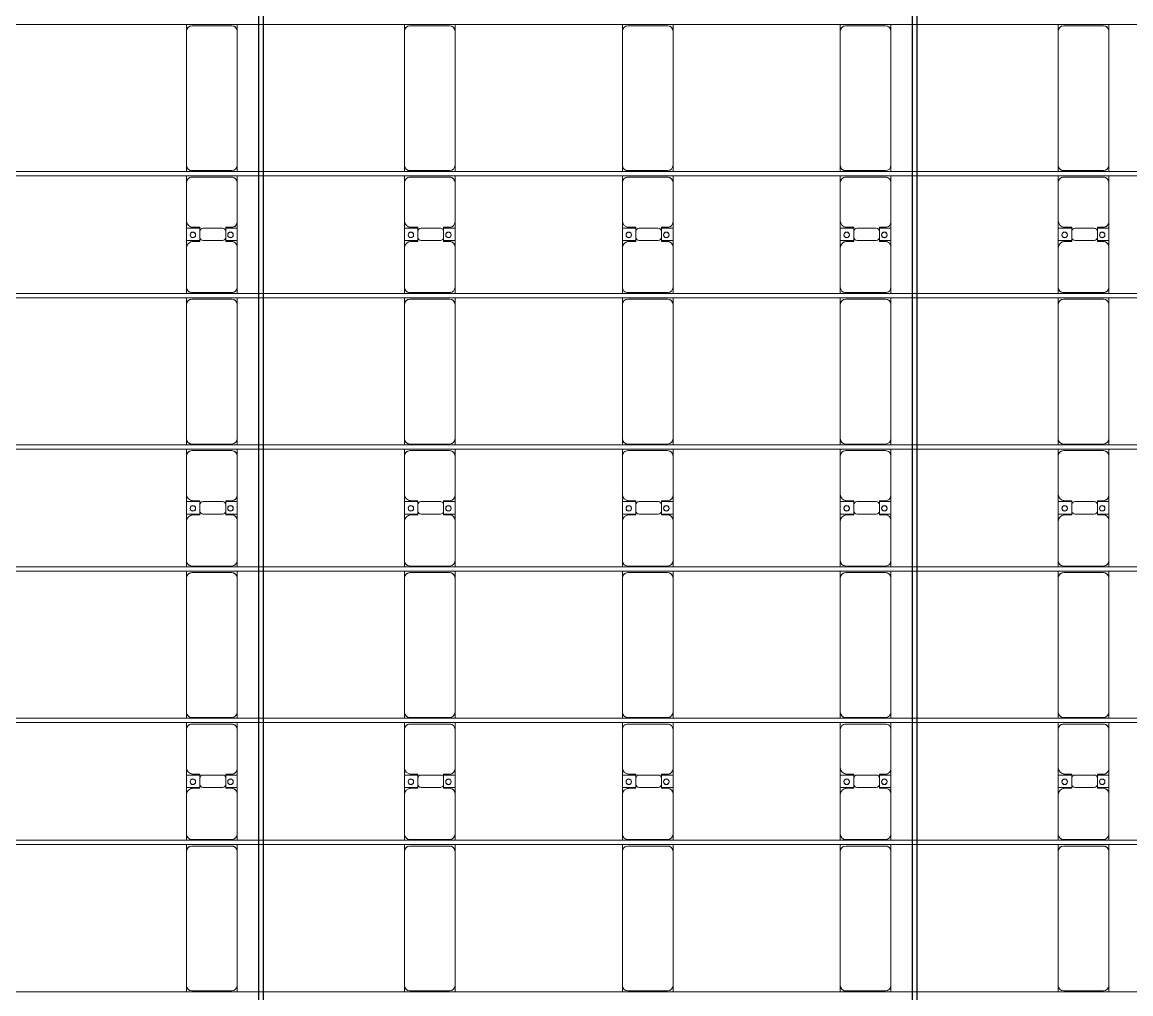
# Model space of a CAD drawing. Header units: millimetres. Extents: x -147246 to 112336, y -213734 to -86506.
# Drawn here: x -23856 to -13682, y -164865 to -155945 of the extents above; entities that cross this region are included whole.
import ezdxf

# ---------------------------------------------------------------- set-up
doc = ezdxf.new("R2010")
doc.units = ezdxf.units.MM
doc.layers.add('A-GENM', color=13, linetype='Continuous', lineweight=9)
doc.layers.add('S-BEAM', color=12, linetype='Continuous', lineweight=9)

# ---------------------------------------------------------------- blocks, each defined once
blk = doc.blocks.new('Dầm C52 - Dầm C52-18785-BỐ TRÍ KHUNG KẾT CẤU BÈ PIN 05')
at = {"layer": 'S-BEAM', "color": 1}
blk.add_line((-74474, 20), (74474, 20), dxfattribs=at)
blk = doc.blocks.new('Dầm C52 - Dầm C52-18786-BỐ TRÍ KHUNG KẾT CẤU BÈ PIN 05')
at = {"layer": 'S-BEAM', "color": 1}
for p, q in [((-74474, 20), (74474, 20)), ((74474, -20), (-74474, -20))]:
    blk.add_line(p, q, dxfattribs=at)
blk = doc.blocks.new('Dầm C52 - Dầm C52-18787-BỐ TRÍ KHUNG KẾT CẤU BÈ PIN 05')
at = {"layer": 'S-BEAM', "color": 1}
for p, q in [((-74474, 20), (74474, 20)), ((74474, -20), (-74474, -20))]:
    blk.add_line(p, q, dxfattribs=at)
blk = doc.blocks.new('Dầm C52 - Dầm C52-18788-BỐ TRÍ KHUNG KẾT CẤU BÈ PIN 05')
at = {"layer": 'S-BEAM', "color": 1}
for p, q in [((-74474, 20), (74474, 20)), ((74474, -20), (-74474, -20))]:
    blk.add_line(p, q, dxfattribs=at)
blk = doc.blocks.new('Dầm C52 - Dầm C52-18789-BỐ TRÍ KHUNG KẾT CẤU BÈ PIN 05')
at = {"layer": 'S-BEAM', "color": 1}
blk.add_line((74474, -20), (-74474, -20), dxfattribs=at)
blk = doc.blocks.new('Dai phao do pin - DẢI PHAO ĐỠ PIN-V38-BỐ TRÍ KHUNG KẾT CẤU BÈ PIN 05')
at = {"layer": 'A-GENM', "color": 7}
for p, q in [((36973, 242), (37030, 242)), ((38260, 242), (37030, 242)), ((38260, 242), (38323, 242)), ((38363, 242), (38420, 242)), ((38780, 242), (38420, 242)), ((38780, 242), (38962, 242)), ((38848, 242), (39030, 242)), ((38848, 118), (38848, 242)), ((38962, 242), (38962, 118)), ((39380, 242), (39030, 242)), ((39380, 242), (39443, 242)), ((39483, 242), (39540, 242)), ((40770, 242), (39540, 242)), ((40770, 242), (40833, 242)), ((40873, 242), (40930, 242)), ((41290, 242), (40930, 242)), ((41290, 242), (41472, 242)), ((41358, 242), (41540, 242)), ((41358, 118), (41358, 242)), ((41472, 242), (41472, 118)), ((41890, 242), (41540, 242)), ((41890, 242), (41953, 242)), ((41993, 242), (42050, 242)), ((43280, 242), (42050, 242)), ((43280, 242), (43343, 242)), ((43383, 242), (43440, 242)), ((43800, 242), (43440, 242)), ((43800, 242), (43982, 242)), ((43868, 242), (44050, 242)), ((43868, 118), (43868, 242)), ((43982, 242), (43982, 118)), ((44400, 242), (44050, 242)), ((44400, 242), (44463, 242)), ((44503, 242), (44560, 242)), ((45790, 242), (44560, 242)), ((45790, 242), (45853, 242)), ((36980, 192), (36980, -173)), ((38310, -173), (38310, 192)), ((38370, 192), (38370, -173)), ((38840, 118), (38840, 182)), ((38932, 118), (38840, 118)), ((38970, 118), (38878, 118)), ((38970, 182), (38970, 118)), ((39430, -173), (39430, 192)), ((39490, 192), (39490, -173)), ((40820, -173), (40820, 192)), ((40880, 192), (40880, -173)), ((41350, 118), (41350, 182)), ((41442, 118), (41350, 118)), ((41480, 118), (41388, 118)), ((41480, 182), (41480, 118)), ((41940, -173), (41940, 192)), ((42000, 192), (42000, -173)), ((43330, -173), (43330, 192)), ((43390, 192), (43390, -173)), ((43860, 118), (43860, 182)), ((43952, 118), (43860, 118)), ((43990, 118), (43898, 118)), ((43990, 182), (43990, 118)), ((44450, -173), (44450, 192)), ((44510, 192), (44510, -173)), ((45840, -173), (45840, 192)), ((38848, 88), (38848, -88)), ((38962, -88), (38962, 88)), ((41358, 88), (41358, -88)), ((41472, -88), (41472, 88)), ((43868, 88), (43868, -88)), ((43982, -88), (43982, 88)), ((38840, -173), (38840, -118)), ((38840, -118), (38932, -118)), ((38848, -223), (38848, -118)), ((38878, -118), (38970, -118)), ((38962, -118), (38962, -223)), ((38970, -118), (38970, -173)), ((41350, -173), (41350, -118)), ((41350, -118), (41442, -118)), ((41358, -223), (41358, -118)), ((41388, -118), (41480, -118)), ((41472, -118), (41472, -223)), ((41480, -118), (41480, -173)), ((43860, -173), (43860, -118)), ((43860, -118), (43952, -118)), ((43868, -223), (43868, -118)), ((43898, -118), (43990, -118)), ((43982, -118), (43982, -223)), ((43990, -118), (43990, -173)), ((37030, -223), (36973, -223)), ((37030, -223), (38260, -223)), ((38323, -223), (38260, -223)), ((38420, -223), (38363, -223)), ((38420, -223), (38790, -223)), ((38962, -223), (38791, -223)), ((39020, -223), (38848, -223)), ((39020, -223), (39380, -223)), ((39443, -223), (39380, -223)), ((39540, -223), (39483, -223)), ((39540, -223), (40770, -223)), ((40833, -223), (40770, -223)), ((40930, -223), (40873, -223)), ((40930, -223), (41300, -223)), ((41472, -223), (41300, -223)), ((41530, -223), (41358, -223)), ((41530, -223), (41890, -223)), ((41953, -223), (41890, -223)), ((42050, -223), (41993, -223)), ((42050, -223), (43280, -223)), ((43343, -223), (43280, -223)), ((43440, -223), (43383, -223)), ((43440, -223), (43810, -223)), ((43982, -223), (43810, -223)), ((44040, -223), (43868, -223)), ((44040, -223), (44400, -223)), ((44463, -223), (44400, -223)), ((44560, -223), (44503, -223)), ((44560, -223), (45790, -223)), ((45853, -223), (45790, -223))]:
    blk.add_line(p, q, dxfattribs=at)
for centre, radius, start, end in [((37030, 192), 50, 90, 180), ((37030, 192), 50, 105, 180), ((38260, 192), 50, 360, 90), ((38260, 192), 50, 15, 90), ((38420, 192), 50, 90, 180), ((38420, 192), 50, 135, 180), ((38780, 182), 60, 360, 90), ((38780, 182), 60, 360, 30), ((38899, 183), 25, 0, 180), ((38901, 183), 25, 360, 180), ((39030, 182), 60, 90, 180), ((39030, 182), 60, 150, 180), ((39380, 192), 50, 0, 90), ((39380, 192), 50, 0, 45), ((39540, 192), 50, 90, 180), ((39540, 192), 50, 105, 180), ((40770, 192), 50, 0, 90), ((40770, 192), 50, 15, 90), ((40930, 192), 50, 90, 180), ((40930, 192), 50, 135, 180), ((41290, 182), 60, 360, 90), ((41290, 182), 60, 360, 30), ((41409, 183), 25, 0, 180), ((41411, 183), 25, 0, 180), ((41540, 182), 60, 90, 180), ((41540, 182), 60, 150, 180), ((41890, 192), 50, 360, 90), ((41890, 192), 50, 360, 45), ((42050, 192), 50, 90, 180), ((42050, 192), 50, 105, 180), ((43280, 192), 50, 360, 90), ((43280, 192), 50, 15, 90), ((43440, 192), 50, 90, 180), ((43440, 192), 50, 135, 180), ((43800, 182), 60, 360, 90), ((43800, 182), 60, 360, 30), ((43919, 183), 25, 0, 180), ((43921, 183), 25, 360, 180), ((44050, 182), 60, 90, 180), ((44050, 182), 60, 150, 180), ((44400, 192), 50, 0, 90), ((44400, 192), 50, 0, 45), ((44560, 192), 50, 90, 180), ((44560, 192), 50, 105, 180), ((45790, 192), 50, 0, 90), ((45790, 192), 50, 15, 90), ((38878, 88), 30, 90, 180), ((38899, 183), 25, 180, 360), ((38901, 183), 25, 180, 360), ((38932, 88), 30, 0, 90), ((41388, 88), 30, 90, 180), ((41409, 183), 25, 180, 0), ((41411, 183), 25, 180, 0), ((41442, 88), 30, 0, 90), ((43898, 88), 30, 90, 180), ((43919, 183), 25, 180, 0), ((43921, 183), 25, 180, 360), ((43952, 88), 30, 0, 90), ((38878, -88), 30, 180, 270), ((38932, -88), 30, 270, 0), ((41388, -88), 30, 180, 270), ((41442, -88), 30, 270, 0), ((43898, -88), 30, 180, 270), ((43952, -88), 30, 270, 0), ((37030, -173), 50, 180, 270), ((37030, -173), 50, 180, 270), ((38260, -173), 50, 270, 360), ((38260, -173), 50, 285, 360), ((38420, -173), 50, 180, 270), ((38420, -173), 50, 180, 225), ((38790, -173), 50, 270, 0), ((38790, -173), 50, 315, 0), ((38899, -162), 25, 360, 180), ((38899, -162), 25, 180, 360), ((38901, -162), 25, 0, 180), ((38901, -162), 25, 180, 360), ((39020, -173), 50, 180, 270), ((39020, -173), 50, 180, 225), ((39380, -173), 50, 270, 0), ((39380, -173), 50, 315, 0), ((39540, -173), 50, 180, 270), ((39540, -173), 50, 180, 270), ((40770, -173), 50, 270, 360), ((40770, -173), 50, 285, 0), ((40930, -173), 50, 180, 270), ((40930, -173), 50, 180, 225), ((41300, -173), 50, 270, 360), ((41300, -173), 50, 315, 0), ((41409, -162), 25, 360, 180), ((41409, -162), 25, 180, 360), ((41411, -162), 25, 0, 180), ((41411, -162), 25, 180, 0), ((41530, -173), 50, 180, 270), ((41530, -173), 50, 180, 225), ((41890, -173), 50, 270, 0), ((41890, -173), 50, 315, 0), ((42050, -173), 50, 180, 270), ((42050, -173), 50, 180, 270), ((43280, -173), 50, 270, 360), ((43280, -173), 50, 285, 360), ((43440, -173), 50, 180, 270), ((43440, -173), 50, 180, 225), ((43810, -173), 50, 270, 360), ((43810, -173), 50, 315, 360), ((43919, -162), 25, 0, 180), ((43919, -162), 25, 180, 360), ((43921, -162), 25, 360, 180), ((43921, -162), 25, 180, 0), ((44040, -173), 50, 180, 270), ((44040, -173), 50, 180, 225), ((44400, -173), 50, 270, 360), ((44400, -173), 50, 315, 360), ((44560, -173), 50, 180, 270), ((44560, -173), 50, 180, 270), ((45790, -173), 50, 270, 0), ((45790, -173), 50, 285, 0)]:
    blk.add_arc(centre, radius, start, end, dxfattribs=at)
blk = doc.blocks.new('Dai phao do pin - DẢI PHAO ĐỠ PIN-V39-BỐ TRÍ KHUNG KẾT CẤU BÈ PIN 05')
at = {"layer": 'A-GENM', "color": 7}
for p, q in [((36973, 242), (37030, 242)), ((38260, 242), (37030, 242)), ((38260, 242), (38323, 242)), ((38363, 242), (38420, 242)), ((38780, 242), (38420, 242)), ((38780, 242), (38962, 242)), ((38848, 242), (39030, 242)), ((38848, 118), (38848, 242)), ((38962, 242), (38962, 118)), ((39380, 242), (39030, 242)), ((39380, 242), (39443, 242)), ((39483, 242), (39540, 242)), ((40770, 242), (39540, 242)), ((40770, 242), (40833, 242)), ((40873, 242), (40930, 242)), ((41290, 242), (40930, 242)), ((41290, 242), (41472, 242)), ((41358, 242), (41540, 242)), ((41358, 118), (41358, 242)), ((41472, 242), (41472, 118)), ((41890, 242), (41540, 242)), ((41890, 242), (41953, 242)), ((41993, 242), (42050, 242)), ((43280, 242), (42050, 242)), ((43280, 242), (43343, 242)), ((43383, 242), (43440, 242)), ((43800, 242), (43440, 242)), ((43800, 242), (43982, 242)), ((43868, 242), (44050, 242)), ((43868, 118), (43868, 242)), ((43982, 242), (43982, 118)), ((44400, 242), (44050, 242)), ((44400, 242), (44463, 242)), ((44503, 242), (44560, 242)), ((45790, 242), (44560, 242)), ((45790, 242), (45853, 242)), ((36980, 192), (36980, -173)), ((38310, -173), (38310, 192)), ((38370, 192), (38370, -173)), ((38840, 118), (38840, 182)), ((38932, 118), (38840, 118)), ((38970, 118), (38878, 118)), ((38970, 182), (38970, 118)), ((39430, -173), (39430, 192)), ((39490, 192), (39490, -173)), ((40820, -173), (40820, 192)), ((40880, 192), (40880, -173)), ((41350, 118), (41350, 182)), ((41442, 118), (41350, 118)), ((41480, 118), (41388, 118)), ((41480, 182), (41480, 118)), ((41940, -173), (41940, 192)), ((42000, 192), (42000, -173)), ((43330, -173), (43330, 192)), ((43390, 192), (43390, -173)), ((43860, 118), (43860, 182)), ((43952, 118), (43860, 118)), ((43990, 118), (43898, 118)), ((43990, 182), (43990, 118)), ((44450, -173), (44450, 192)), ((44510, 192), (44510, -173)), ((45840, -173), (45840, 192)), ((38848, 88), (38848, -88)), ((38962, -88), (38962, 88)), ((41358, 88), (41358, -88)), ((41472, -88), (41472, 88)), ((43868, 88), (43868, -88)), ((43982, -88), (43982, 88)), ((38840, -173), (38840, -118)), ((38840, -118), (38932, -118)), ((38848, -223), (38848, -118)), ((38878, -118), (38970, -118)), ((38962, -118), (38962, -223)), ((38970, -118), (38970, -173)), ((41350, -173), (41350, -118)), ((41350, -118), (41442, -118)), ((41358, -223), (41358, -118)), ((41388, -118), (41480, -118)), ((41472, -118), (41472, -223)), ((41480, -118), (41480, -173)), ((43860, -173), (43860, -118)), ((43860, -118), (43952, -118)), ((43868, -223), (43868, -118)), ((43898, -118), (43990, -118)), ((43982, -118), (43982, -223)), ((43990, -118), (43990, -173)), ((37030, -223), (36973, -223)), ((37030, -223), (38260, -223)), ((38323, -223), (38260, -223)), ((38420, -223), (38363, -223)), ((38420, -223), (38790, -223)), ((38962, -223), (38791, -223)), ((39020, -223), (38848, -223)), ((39020, -223), (39380, -223)), ((39443, -223), (39380, -223)), ((39540, -223), (39483, -223)), ((39540, -223), (40770, -223)), ((40833, -223), (40770, -223)), ((40930, -223), (40873, -223)), ((40930, -223), (41300, -223)), ((41472, -223), (41300, -223)), ((41530, -223), (41358, -223)), ((41530, -223), (41890, -223)), ((41953, -223), (41890, -223)), ((42050, -223), (41993, -223)), ((42050, -223), (43280, -223)), ((43343, -223), (43280, -223)), ((43440, -223), (43383, -223)), ((43440, -223), (43810, -223)), ((43982, -223), (43810, -223)), ((44040, -223), (43868, -223)), ((44040, -223), (44400, -223)), ((44463, -223), (44400, -223)), ((44560, -223), (44503, -223)), ((44560, -223), (45790, -223)), ((45853, -223), (45790, -223))]:
    blk.add_line(p, q, dxfattribs=at)
for centre, radius, start, end in [((37030, 192), 50, 90, 180), ((37030, 192), 50, 105, 180), ((38260, 192), 50, 360, 90), ((38260, 192), 50, 15, 90), ((38420, 192), 50, 90, 180), ((38420, 192), 50, 135, 180), ((38780, 182), 60, 360, 90), ((38780, 182), 60, 360, 30), ((38899, 183), 25, 0, 180), ((38901, 183), 25, 360, 180), ((39030, 182), 60, 90, 180), ((39030, 182), 60, 150, 180), ((39380, 192), 50, 0, 90), ((39380, 192), 50, 0, 45), ((39540, 192), 50, 90, 180), ((39540, 192), 50, 105, 180), ((40770, 192), 50, 0, 90), ((40770, 192), 50, 15, 90), ((40930, 192), 50, 90, 180), ((40930, 192), 50, 135, 180), ((41290, 182), 60, 360, 90), ((41290, 182), 60, 360, 30), ((41409, 183), 25, 0, 180), ((41411, 183), 25, 0, 180), ((41540, 182), 60, 90, 180), ((41540, 182), 60, 150, 180), ((41890, 192), 50, 360, 90), ((41890, 192), 50, 360, 45), ((42050, 192), 50, 90, 180), ((42050, 192), 50, 105, 180), ((43280, 192), 50, 360, 90), ((43280, 192), 50, 15, 90), ((43440, 192), 50, 90, 180), ((43440, 192), 50, 135, 180), ((43800, 182), 60, 360, 90), ((43800, 182), 60, 360, 30), ((43919, 183), 25, 0, 180), ((43921, 183), 25, 360, 180), ((44050, 182), 60, 90, 180), ((44050, 182), 60, 150, 180), ((44400, 192), 50, 0, 90), ((44400, 192), 50, 0, 45), ((44560, 192), 50, 90, 180), ((44560, 192), 50, 105, 180), ((45790, 192), 50, 0, 90), ((45790, 192), 50, 15, 90), ((38878, 88), 30, 90, 180), ((38899, 183), 25, 180, 360), ((38901, 183), 25, 180, 360), ((38932, 88), 30, 0, 90), ((41388, 88), 30, 90, 180), ((41409, 183), 25, 180, 0), ((41411, 183), 25, 180, 0), ((41442, 88), 30, 0, 90), ((43898, 88), 30, 90, 180), ((43919, 183), 25, 180, 0), ((43921, 183), 25, 180, 360), ((43952, 88), 30, 0, 90), ((38878, -88), 30, 180, 270), ((38932, -88), 30, 270, 0), ((41388, -88), 30, 180, 270), ((41442, -88), 30, 270, 0), ((43898, -88), 30, 180, 270), ((43952, -88), 30, 270, 0), ((37030, -173), 50, 180, 270), ((37030, -173), 50, 180, 270), ((38260, -173), 50, 270, 360), ((38260, -173), 50, 285, 360), ((38420, -173), 50, 180, 270), ((38420, -173), 50, 180, 225), ((38790, -173), 50, 270, 0), ((38790, -173), 50, 315, 0), ((38899, -162), 25, 360, 180), ((38899, -162), 25, 180, 360), ((38901, -162), 25, 0, 180), ((38901, -162), 25, 180, 360), ((39020, -173), 50, 180, 270), ((39020, -173), 50, 180, 225), ((39380, -173), 50, 270, 0), ((39380, -173), 50, 315, 0), ((39540, -173), 50, 180, 270), ((39540, -173), 50, 180, 270), ((40770, -173), 50, 270, 360), ((40770, -173), 50, 285, 0), ((40930, -173), 50, 180, 270), ((40930, -173), 50, 180, 225), ((41300, -173), 50, 270, 360), ((41300, -173), 50, 315, 0), ((41409, -162), 25, 360, 180), ((41409, -162), 25, 180, 360), ((41411, -162), 25, 0, 180), ((41411, -162), 25, 180, 0), ((41530, -173), 50, 180, 270), ((41530, -173), 50, 180, 225), ((41890, -173), 50, 270, 0), ((41890, -173), 50, 315, 0), ((42050, -173), 50, 180, 270), ((42050, -173), 50, 180, 270), ((43280, -173), 50, 270, 360), ((43280, -173), 50, 285, 360), ((43440, -173), 50, 180, 270), ((43440, -173), 50, 180, 225), ((43810, -173), 50, 270, 360), ((43810, -173), 50, 315, 360), ((43919, -162), 25, 0, 180), ((43919, -162), 25, 180, 360), ((43921, -162), 25, 360, 180), ((43921, -162), 25, 180, 0), ((44040, -173), 50, 180, 270), ((44040, -173), 50, 180, 225), ((44400, -173), 50, 270, 360), ((44400, -173), 50, 315, 360), ((44560, -173), 50, 180, 270), ((44560, -173), 50, 180, 270), ((45790, -173), 50, 270, 0), ((45790, -173), 50, 285, 0)]:
    blk.add_arc(centre, radius, start, end, dxfattribs=at)
blk = doc.blocks.new('Dai phao do pin - DẢI PHAO ĐỠ PIN-V40-BỐ TRÍ KHUNG KẾT CẤU BÈ PIN 05')
at = {"layer": 'A-GENM', "color": 7}
for p, q in [((36973, 242), (37030, 242)), ((38260, 242), (37030, 242)), ((38260, 242), (38323, 242)), ((38363, 242), (38420, 242)), ((38780, 242), (38420, 242)), ((38780, 242), (38962, 242)), ((38848, 242), (39030, 242)), ((38848, 123), (38848, 242)), ((38962, 242), (38962, 123)), ((39380, 242), (39030, 242)), ((39380, 242), (39443, 242)), ((39483, 242), (39540, 242)), ((40770, 242), (39540, 242)), ((40770, 242), (40833, 242)), ((40873, 242), (40930, 242)), ((41290, 242), (40930, 242)), ((41290, 242), (41472, 242)), ((41358, 242), (41540, 242)), ((41358, 123), (41358, 242)), ((41472, 242), (41472, 123)), ((41890, 242), (41540, 242)), ((41890, 242), (41953, 242)), ((41993, 242), (42050, 242)), ((43280, 242), (42050, 242)), ((43280, 242), (43343, 242)), ((43383, 242), (43440, 242)), ((43800, 242), (43440, 242)), ((43800, 242), (43982, 242)), ((43868, 242), (44050, 242)), ((43868, 123), (43868, 242)), ((43982, 242), (43982, 123)), ((44400, 242), (44050, 242)), ((44400, 242), (44463, 242)), ((44503, 242), (44560, 242)), ((45790, 242), (44560, 242)), ((45790, 242), (45853, 242)), ((36980, 192), (36980, -173)), ((38310, -173), (38310, 192)), ((38370, 192), (38370, -173)), ((38840, 118), (38840, 182)), ((38932, 118), (38840, 118)), ((38970, 118), (38878, 118)), ((38970, 182), (38970, 118)), ((39430, -173), (39430, 192)), ((39490, 192), (39490, -173)), ((40820, -173), (40820, 192)), ((40880, 192), (40880, -173)), ((41350, 118), (41350, 182)), ((41442, 118), (41350, 118)), ((41480, 118), (41388, 118)), ((41480, 182), (41480, 118)), ((41940, -173), (41940, 192)), ((42000, 192), (42000, -173)), ((43330, -173), (43330, 192)), ((43390, 192), (43390, -173)), ((43860, 118), (43860, 182)), ((43952, 118), (43860, 118)), ((43990, 118), (43898, 118)), ((43990, 182), (43990, 118)), ((44450, -173), (44450, 192)), ((44510, 192), (44510, -173)), ((45840, -173), (45840, 192)), ((38848, 88), (38848, -88)), ((38962, -88), (38962, 88)), ((41358, 88), (41358, -88)), ((41472, -88), (41472, 88)), ((43868, 88), (43868, -88)), ((43982, -88), (43982, 88)), ((38840, -173), (38840, -118)), ((38840, -118), (38932, -118)), ((38848, -223), (38848, -118)), ((38878, -118), (38970, -118)), ((38962, -118), (38962, -223)), ((38970, -118), (38970, -173)), ((41350, -173), (41350, -118)), ((41350, -118), (41442, -118)), ((41358, -223), (41358, -118)), ((41388, -118), (41480, -118)), ((41472, -118), (41472, -223)), ((41480, -118), (41480, -173)), ((43860, -173), (43860, -118)), ((43860, -118), (43952, -118)), ((43868, -223), (43868, -118)), ((43898, -118), (43990, -118)), ((43982, -118), (43982, -223)), ((43990, -118), (43990, -173)), ((37030, -223), (36973, -223)), ((37030, -223), (38260, -223)), ((38323, -223), (38260, -223)), ((38420, -223), (38363, -223)), ((38420, -223), (38790, -223)), ((38962, -223), (38791, -223)), ((39020, -223), (38848, -223)), ((39020, -223), (39380, -223)), ((39443, -223), (39380, -223)), ((39540, -223), (39483, -223)), ((39540, -223), (40770, -223)), ((40833, -223), (40770, -223)), ((40930, -223), (40873, -223)), ((40930, -223), (41300, -223)), ((41472, -223), (41300, -223)), ((41530, -223), (41358, -223)), ((41530, -223), (41890, -223)), ((41953, -223), (41890, -223)), ((42050, -223), (41993, -223)), ((42050, -223), (43280, -223)), ((43343, -223), (43280, -223)), ((43440, -223), (43383, -223)), ((43440, -223), (43810, -223)), ((43982, -223), (43810, -223)), ((44040, -223), (43868, -223)), ((44040, -223), (44400, -223)), ((44463, -223), (44400, -223)), ((44560, -223), (44503, -223)), ((44560, -223), (45790, -223)), ((45853, -223), (45790, -223))]:
    blk.add_line(p, q, dxfattribs=at)
for centre, radius, start, end in [((37030, 192), 50, 90, 180), ((37030, 192), 50, 105, 180), ((38260, 192), 50, 360, 90), ((38260, 192), 50, 15, 90), ((38420, 192), 50, 90, 180), ((38420, 192), 50, 135, 180), ((38780, 182), 60, 360, 90), ((38780, 182), 60, 360, 30), ((38899, 183), 25, 0, 180), ((38901, 183), 25, 360, 180), ((39030, 182), 60, 90, 180), ((39030, 182), 60, 150, 180), ((39380, 192), 50, 0, 90), ((39380, 192), 50, 0, 45), ((39540, 192), 50, 90, 180), ((39540, 192), 50, 105, 180), ((40770, 192), 50, 0, 90), ((40770, 192), 50, 15, 90), ((40930, 192), 50, 90, 180), ((40930, 192), 50, 135, 180), ((41290, 182), 60, 360, 90), ((41290, 182), 60, 360, 30), ((41409, 183), 25, 0, 180), ((41411, 183), 25, 0, 180), ((41540, 182), 60, 90, 180), ((41540, 182), 60, 150, 180), ((41890, 192), 50, 360, 90), ((41890, 192), 50, 360, 45), ((42050, 192), 50, 90, 180), ((42050, 192), 50, 105, 180), ((43280, 192), 50, 360, 90), ((43280, 192), 50, 15, 90), ((43440, 192), 50, 90, 180), ((43440, 192), 50, 135, 180), ((43800, 182), 60, 360, 90), ((43800, 182), 60, 360, 30), ((43919, 183), 25, 0, 180), ((43921, 183), 25, 360, 180), ((44050, 182), 60, 90, 180), ((44050, 182), 60, 150, 180), ((44400, 192), 50, 0, 90), ((44400, 192), 50, 0, 45), ((44560, 192), 50, 90, 180), ((44560, 192), 50, 105, 180), ((45790, 192), 50, 0, 90), ((45790, 192), 50, 15, 90), ((38878, 88), 30, 90, 180), ((38899, 183), 25, 180, 360), ((38901, 183), 25, 180, 360), ((38932, 88), 30, 0, 90), ((41388, 88), 30, 90, 180), ((41409, 183), 25, 180, 0), ((41411, 183), 25, 180, 0), ((41442, 88), 30, 0, 90), ((43898, 88), 30, 90, 180), ((43919, 183), 25, 180, 0), ((43921, 183), 25, 180, 360), ((43952, 88), 30, 0, 90), ((38878, -88), 30, 180, 270), ((38932, -88), 30, 270, 0), ((41388, -88), 30, 180, 270), ((41442, -88), 30, 270, 0), ((43898, -88), 30, 180, 270), ((43952, -88), 30, 270, 0), ((37030, -173), 50, 180, 270), ((37030, -173), 50, 180, 270), ((38260, -173), 50, 270, 360), ((38260, -173), 50, 285, 360), ((38420, -173), 50, 180, 270), ((38420, -173), 50, 180, 225), ((38790, -173), 50, 270, 0), ((38790, -173), 50, 315, 0), ((38899, -162), 25, 360, 180), ((38899, -162), 25, 180, 360), ((38901, -162), 25, 0, 180), ((38901, -162), 25, 180, 360), ((39020, -173), 50, 180, 270), ((39020, -173), 50, 180, 225), ((39380, -173), 50, 270, 0), ((39380, -173), 50, 315, 0), ((39540, -173), 50, 180, 270), ((39540, -173), 50, 180, 270), ((40770, -173), 50, 270, 360), ((40770, -173), 50, 285, 0), ((40930, -173), 50, 180, 270), ((40930, -173), 50, 180, 225), ((41300, -173), 50, 270, 360), ((41300, -173), 50, 315, 0), ((41409, -162), 25, 360, 180), ((41409, -162), 25, 180, 360), ((41411, -162), 25, 0, 180), ((41411, -162), 25, 180, 0), ((41530, -173), 50, 180, 270), ((41530, -173), 50, 180, 225), ((41890, -173), 50, 270, 0), ((41890, -173), 50, 315, 0), ((42050, -173), 50, 180, 270), ((42050, -173), 50, 180, 270), ((43280, -173), 50, 270, 360), ((43280, -173), 50, 285, 360), ((43440, -173), 50, 180, 270), ((43440, -173), 50, 180, 225), ((43810, -173), 50, 270, 360), ((43810, -173), 50, 315, 360), ((43919, -162), 25, 0, 180), ((43919, -162), 25, 180, 360), ((43921, -162), 25, 360, 180), ((43921, -162), 25, 180, 0), ((44040, -173), 50, 180, 270), ((44040, -173), 50, 180, 225), ((44400, -173), 50, 270, 360), ((44400, -173), 50, 315, 360), ((44560, -173), 50, 180, 270), ((44560, -173), 50, 180, 270), ((45790, -173), 50, 270, 0), ((45790, -173), 50, 285, 0)]:
    blk.add_arc(centre, radius, start, end, dxfattribs=at)
blk = doc.blocks.new('Dai phao do pin - DẢI PHAO ĐỠ PIN-V41-BỐ TRÍ KHUNG KẾT CẤU BÈ PIN 05')
at = {"layer": 'A-GENM', "color": 7}
for p, q in [((36973, 242), (37030, 242)), ((38260, 242), (37030, 242)), ((38260, 242), (38323, 242)), ((38363, 242), (38420, 242)), ((38780, 242), (38420, 242)), ((38780, 242), (38962, 242)), ((38848, 242), (39030, 242)), ((38848, 118), (38848, 242)), ((38962, 242), (38962, 118)), ((39380, 242), (39030, 242)), ((39380, 242), (39443, 242)), ((39483, 242), (39540, 242)), ((40770, 242), (39540, 242)), ((40770, 242), (40833, 242)), ((40873, 242), (40930, 242)), ((41290, 242), (40930, 242)), ((41290, 242), (41472, 242)), ((41358, 242), (41540, 242)), ((41358, 118), (41358, 242)), ((41472, 242), (41472, 118)), ((41890, 242), (41540, 242)), ((41890, 242), (41953, 242)), ((41993, 242), (42050, 242)), ((43280, 242), (42050, 242)), ((43280, 242), (43343, 242)), ((43383, 242), (43440, 242)), ((43800, 242), (43440, 242)), ((43800, 242), (43982, 242)), ((43868, 242), (44050, 242)), ((43868, 118), (43868, 242)), ((43982, 242), (43982, 118)), ((44400, 242), (44050, 242)), ((44400, 242), (44463, 242)), ((44503, 242), (44560, 242)), ((45790, 242), (44560, 242)), ((45790, 242), (45853, 242)), ((36980, 192), (36980, -173)), ((38310, -173), (38310, 192)), ((38370, 192), (38370, -173)), ((38840, 118), (38840, 182)), ((38932, 118), (38840, 118)), ((38970, 118), (38878, 118)), ((38970, 182), (38970, 118)), ((39430, -173), (39430, 192)), ((39490, 192), (39490, -173)), ((40820, -173), (40820, 192)), ((40880, 192), (40880, -173)), ((41350, 118), (41350, 182)), ((41442, 118), (41350, 118)), ((41480, 118), (41388, 118)), ((41480, 182), (41480, 118)), ((41940, -173), (41940, 192)), ((42000, 192), (42000, -173)), ((43330, -173), (43330, 192)), ((43390, 192), (43390, -173)), ((43860, 118), (43860, 182)), ((43952, 118), (43860, 118)), ((43990, 118), (43898, 118)), ((43990, 182), (43990, 118)), ((44450, -173), (44450, 192)), ((44510, 192), (44510, -173)), ((45840, -173), (45840, 192)), ((38848, 88), (38848, -88)), ((38962, -88), (38962, 88)), ((41358, 88), (41358, -88)), ((41472, -88), (41472, 88)), ((43868, 88), (43868, -88)), ((43982, -88), (43982, 88)), ((38840, -173), (38840, -118)), ((38840, -118), (38932, -118)), ((38848, -223), (38848, -118)), ((38878, -118), (38970, -118)), ((38962, -118), (38962, -223)), ((38970, -118), (38970, -173)), ((41350, -173), (41350, -118)), ((41350, -118), (41442, -118)), ((41358, -223), (41358, -118)), ((41388, -118), (41480, -118)), ((41472, -118), (41472, -223)), ((41480, -118), (41480, -173)), ((43860, -173), (43860, -118)), ((43860, -118), (43952, -118)), ((43868, -223), (43868, -118)), ((43898, -118), (43990, -118)), ((43982, -118), (43982, -223)), ((43990, -118), (43990, -173)), ((37030, -223), (36973, -223)), ((37030, -223), (38260, -223)), ((38323, -223), (38260, -223)), ((38420, -223), (38363, -223)), ((38420, -223), (38790, -223)), ((38962, -223), (38791, -223)), ((39020, -223), (38848, -223)), ((39020, -223), (39380, -223)), ((39443, -223), (39380, -223)), ((39540, -223), (39483, -223)), ((39540, -223), (40770, -223)), ((40833, -223), (40770, -223)), ((40930, -223), (40873, -223)), ((40930, -223), (41300, -223)), ((41472, -223), (41300, -223)), ((41530, -223), (41358, -223)), ((41530, -223), (41890, -223)), ((41953, -223), (41890, -223)), ((42050, -223), (41993, -223)), ((42050, -223), (43280, -223)), ((43343, -223), (43280, -223)), ((43440, -223), (43383, -223)), ((43440, -223), (43810, -223)), ((43982, -223), (43810, -223)), ((44040, -223), (43868, -223)), ((44040, -223), (44400, -223)), ((44463, -223), (44400, -223)), ((44560, -223), (44503, -223)), ((44560, -223), (45790, -223)), ((45853, -223), (45790, -223))]:
    blk.add_line(p, q, dxfattribs=at)
for centre, radius, start, end in [((37030, 192), 50, 90, 180), ((37030, 192), 50, 150, 180), ((37030, 192), 50, 105, 145.3808), ((38260, 192), 50, 360, 90), ((38260, 192), 50, 15, 90), ((38420, 192), 50, 90, 180), ((38420, 192), 50, 135, 180), ((38780, 182), 60, 360, 90), ((38780, 182), 60, 360, 30), ((38899, 183), 25, 0, 180), ((38901, 183), 25, 360, 180), ((39030, 182), 60, 90, 180), ((39030, 182), 60, 150, 180), ((39380, 192), 50, 0, 90), ((39380, 192), 50, 0, 45), ((39540, 192), 50, 90, 180), ((39540, 192), 50, 105, 180), ((40770, 192), 50, 0, 90), ((40770, 192), 50, 15, 90), ((40930, 192), 50, 90, 180), ((40930, 192), 50, 135, 180), ((41290, 182), 60, 360, 90), ((41290, 182), 60, 360, 30), ((41409, 183), 25, 0, 180), ((41411, 183), 25, 0, 180), ((41540, 182), 60, 90, 180), ((41540, 182), 60, 150, 180), ((41890, 192), 50, 360, 90), ((41890, 192), 50, 360, 45), ((42050, 192), 50, 90, 180), ((42050, 192), 50, 150, 180), ((42050, 192), 50, 105, 145.3517), ((43280, 192), 50, 360, 90), ((43280, 192), 50, 15, 90), ((43440, 192), 50, 90, 180), ((43440, 192), 50, 135, 180), ((43800, 182), 60, 360, 90), ((43800, 182), 60, 360, 30), ((43919, 183), 25, 0, 180), ((43921, 183), 25, 360, 180), ((44050, 182), 60, 90, 180), ((44050, 182), 60, 150, 180), ((44400, 192), 50, 0, 90), ((44400, 192), 50, 0, 45), ((44560, 192), 50, 90, 180), ((44560, 192), 50, 150, 180), ((44560, 192), 50, 105, 145.3372), ((45790, 192), 50, 0, 90), ((45790, 192), 50, 15, 90), ((38878, 88), 30, 90, 180), ((38899, 183), 25, 180, 360), ((38901, 183), 25, 180, 360), ((38932, 88), 30, 0, 90), ((41388, 88), 30, 90, 180), ((41409, 183), 25, 180, 0), ((41411, 183), 25, 180, 0), ((41442, 88), 30, 0, 90), ((43898, 88), 30, 90, 180), ((43919, 183), 25, 180, 0), ((43921, 183), 25, 180, 360), ((43952, 88), 30, 0, 90), ((38878, -88), 30, 180, 270), ((38932, -88), 30, 270, 0), ((41388, -88), 30, 180, 270), ((41442, -88), 30, 270, 0), ((43898, -88), 30, 180, 270), ((43952, -88), 30, 270, 0), ((37030, -173), 50, 180, 270), ((37030, -173), 50, 180, 270), ((38260, -173), 50, 270, 360), ((38260, -173), 50, 285, 360), ((38420, -173), 50, 180, 270), ((38420, -173), 50, 180, 225), ((38790, -173), 50, 270, 0), ((38790, -173), 50, 315, 0), ((38899, -162), 25, 360, 180), ((38899, -162), 25, 180, 360), ((38901, -162), 25, 0, 180), ((38901, -162), 25, 180, 360), ((39020, -173), 50, 180, 270), ((39020, -173), 50, 180, 225), ((39380, -173), 50, 270, 0), ((39380, -173), 50, 315, 0), ((39540, -173), 50, 180, 270), ((39540, -173), 50, 180, 270), ((40770, -173), 50, 270, 360), ((40770, -173), 50, 285, 0), ((40930, -173), 50, 180, 270), ((40930, -173), 50, 180, 225), ((41300, -173), 50, 270, 360), ((41300, -173), 50, 315, 0), ((41409, -162), 25, 360, 180), ((41409, -162), 25, 180, 360), ((41411, -162), 25, 0, 180), ((41411, -162), 25, 180, 0), ((41530, -173), 50, 180, 270), ((41530, -173), 50, 180, 225), ((41890, -173), 50, 270, 0), ((41890, -173), 50, 315, 0), ((42050, -173), 50, 180, 270), ((42050, -173), 50, 180, 270), ((43280, -173), 50, 270, 360), ((43280, -173), 50, 285, 360), ((43440, -173), 50, 180, 270), ((43440, -173), 50, 180, 225), ((43810, -173), 50, 270, 360), ((43810, -173), 50, 315, 360), ((43919, -162), 25, 0, 180), ((43919, -162), 25, 180, 360), ((43921, -162), 25, 360, 180), ((43921, -162), 25, 180, 0), ((44040, -173), 50, 180, 270), ((44040, -173), 50, 180, 225), ((44400, -173), 50, 270, 360), ((44400, -173), 50, 315, 360), ((44560, -173), 50, 180, 270), ((44560, -173), 50, 180, 270), ((45790, -173), 50, 270, 0), ((45790, -173), 50, 285, 0)]:
    blk.add_arc(centre, radius, start, end, dxfattribs=at)
blk = doc.blocks.new('Dai phao do pin - DẢI PHAO ĐỠ PIN-V42-BỐ TRÍ KHUNG KẾT CẤU BÈ PIN 05')
at = {"layer": 'A-GENM', "color": 7}
for p, q in [((36973, 242), (37030, 242)), ((38260, 242), (37030, 242)), ((38260, 242), (38323, 242)), ((38363, 242), (38420, 242)), ((38780, 242), (38420, 242)), ((38780, 242), (38962, 242)), ((38848, 242), (39030, 242)), ((38848, 118), (38848, 242)), ((38962, 242), (38962, 118)), ((39380, 242), (39030, 242)), ((39380, 242), (39443, 242)), ((39483, 242), (39540, 242)), ((40770, 242), (39540, 242)), ((40770, 242), (40833, 242)), ((40873, 242), (40930, 242)), ((41290, 242), (40930, 242)), ((41290, 242), (41472, 242)), ((41358, 242), (41540, 242)), ((41358, 118), (41358, 242)), ((41472, 242), (41472, 118)), ((41890, 242), (41540, 242)), ((41890, 242), (41953, 242)), ((41993, 242), (42050, 242)), ((43280, 242), (42050, 242)), ((43280, 242), (43343, 242)), ((43383, 242), (43440, 242)), ((43800, 242), (43440, 242)), ((43800, 242), (43982, 242)), ((43868, 242), (44050, 242)), ((43868, 118), (43868, 242)), ((43982, 242), (43982, 118)), ((44400, 242), (44050, 242)), ((44400, 242), (44463, 242)), ((44503, 242), (44560, 242)), ((45790, 242), (44560, 242)), ((45790, 242), (45853, 242)), ((36980, 192), (36980, -173)), ((38310, -173), (38310, 192)), ((38370, 192), (38370, -173)), ((38840, 118), (38840, 182)), ((38932, 118), (38840, 118)), ((38970, 118), (38878, 118)), ((38970, 182), (38970, 118)), ((39430, -173), (39430, 192)), ((39490, 192), (39490, -173)), ((40820, -173), (40820, 192)), ((40880, 192), (40880, -173)), ((41350, 118), (41350, 182)), ((41442, 118), (41350, 118)), ((41480, 118), (41388, 118)), ((41480, 182), (41480, 118)), ((41940, -173), (41940, 192)), ((42000, 192), (42000, -173)), ((43330, -173), (43330, 192)), ((43390, 192), (43390, -173)), ((43860, 118), (43860, 182)), ((43952, 118), (43860, 118)), ((43990, 118), (43898, 118)), ((43990, 182), (43990, 118)), ((44450, -173), (44450, 192)), ((44510, 192), (44510, -173)), ((45840, -173), (45840, 192)), ((38848, 88), (38848, -88)), ((38962, -88), (38962, 88)), ((41358, 88), (41358, -88)), ((41472, -88), (41472, 88)), ((43868, 88), (43868, -88)), ((43982, -88), (43982, 88)), ((38840, -173), (38840, -118)), ((38840, -118), (38932, -118)), ((38848, -223), (38848, -118)), ((38878, -118), (38970, -118)), ((38962, -118), (38962, -223)), ((38970, -118), (38970, -173)), ((41350, -173), (41350, -118)), ((41350, -118), (41442, -118)), ((41358, -223), (41358, -118)), ((41388, -118), (41480, -118)), ((41472, -118), (41472, -223)), ((41480, -118), (41480, -173)), ((43860, -173), (43860, -118)), ((43860, -118), (43952, -118)), ((43868, -223), (43868, -118)), ((43898, -118), (43990, -118)), ((43982, -118), (43982, -223)), ((43990, -118), (43990, -173)), ((37030, -223), (36973, -223)), ((37030, -223), (38260, -223)), ((38323, -223), (38260, -223)), ((38420, -223), (38363, -223)), ((38420, -223), (38790, -223)), ((38962, -223), (38791, -223)), ((39020, -223), (38848, -223)), ((39020, -223), (39380, -223)), ((39443, -223), (39380, -223)), ((39540, -223), (39483, -223)), ((39540, -223), (40770, -223)), ((40833, -223), (40770, -223)), ((40930, -223), (40873, -223)), ((40930, -223), (41300, -223)), ((41472, -223), (41300, -223)), ((41530, -223), (41358, -223)), ((41530, -223), (41890, -223)), ((41953, -223), (41890, -223)), ((42050, -223), (41993, -223)), ((42050, -223), (43280, -223)), ((43343, -223), (43280, -223)), ((43440, -223), (43383, -223)), ((43440, -223), (43810, -223)), ((43982, -223), (43810, -223)), ((44040, -223), (43868, -223)), ((44040, -223), (44400, -223)), ((44463, -223), (44400, -223)), ((44560, -223), (44503, -223)), ((44560, -223), (45790, -223)), ((45853, -223), (45790, -223))]:
    blk.add_line(p, q, dxfattribs=at)
for centre, radius, start, end in [((37030, 192), 50, 90, 180), ((37030, 192), 50, 105, 180), ((38260, 192), 50, 360, 90), ((38260, 192), 50, 15, 90), ((38420, 192), 50, 90, 180), ((38420, 192), 50, 135, 180), ((38780, 182), 60, 360, 90), ((38780, 182), 60, 360, 30), ((38899, 183), 25, 0, 180), ((38901, 183), 25, 360, 180), ((39030, 182), 60, 90, 180), ((39030, 182), 60, 150, 180), ((39380, 192), 50, 0, 90), ((39380, 192), 50, 0, 45), ((39540, 192), 50, 90, 180), ((39540, 192), 50, 105, 180), ((40770, 192), 50, 0, 90), ((40770, 192), 50, 15, 90), ((40930, 192), 50, 90, 180), ((40930, 192), 50, 135, 180), ((41290, 182), 60, 360, 90), ((41290, 182), 60, 360, 30), ((41409, 183), 25, 0, 180), ((41411, 183), 25, 0, 180), ((41540, 182), 60, 90, 180), ((41540, 182), 60, 150, 180), ((41890, 192), 50, 360, 90), ((41890, 192), 50, 360, 45), ((42050, 192), 50, 90, 180), ((42050, 192), 50, 105, 180), ((43280, 192), 50, 360, 90), ((43280, 192), 50, 15, 90), ((43440, 192), 50, 90, 180), ((43440, 192), 50, 135, 180), ((43800, 182), 60, 360, 90), ((43800, 182), 60, 360, 30), ((43919, 183), 25, 0, 180), ((43921, 183), 25, 360, 180), ((44050, 182), 60, 90, 180), ((44050, 182), 60, 150, 180), ((44400, 192), 50, 0, 90), ((44400, 192), 50, 0, 45), ((44560, 192), 50, 90, 180), ((44560, 192), 50, 105, 180), ((45790, 192), 50, 0, 90), ((45790, 192), 50, 15, 90), ((38878, 88), 30, 90, 180), ((38899, 183), 25, 180, 360), ((38901, 183), 25, 180, 360), ((38932, 88), 30, 0, 90), ((41388, 88), 30, 90, 180), ((41409, 183), 25, 180, 0), ((41411, 183), 25, 180, 0), ((41442, 88), 30, 0, 90), ((43898, 88), 30, 90, 180), ((43919, 183), 25, 180, 0), ((43921, 183), 25, 180, 360), ((43952, 88), 30, 0, 90), ((38878, -88), 30, 180, 270), ((38932, -88), 30, 270, 0), ((41388, -88), 30, 180, 270), ((41442, -88), 30, 270, 0), ((43898, -88), 30, 180, 270), ((43952, -88), 30, 270, 0), ((37030, -173), 50, 180, 270), ((37030, -173), 50, 180, 270), ((38260, -173), 50, 270, 360), ((38260, -173), 50, 285, 360), ((38420, -173), 50, 180, 270), ((38420, -173), 50, 180, 225), ((38790, -173), 50, 270, 0), ((38790, -173), 50, 315, 0), ((38899, -162), 25, 360, 180), ((38899, -162), 25, 180, 360), ((38901, -162), 25, 0, 180), ((38901, -162), 25, 180, 360), ((39020, -173), 50, 180, 270), ((39020, -173), 50, 180, 225), ((39380, -173), 50, 270, 0), ((39380, -173), 50, 315, 0), ((39540, -173), 50, 180, 270), ((39540, -173), 50, 180, 270), ((40770, -173), 50, 270, 360), ((40770, -173), 50, 285, 0), ((40930, -173), 50, 180, 270), ((40930, -173), 50, 180, 225), ((41300, -173), 50, 270, 360), ((41300, -173), 50, 315, 0), ((41409, -162), 25, 360, 180), ((41409, -162), 25, 180, 360), ((41411, -162), 25, 0, 180), ((41411, -162), 25, 180, 0), ((41530, -173), 50, 180, 270), ((41530, -173), 50, 180, 225), ((41890, -173), 50, 270, 0), ((41890, -173), 50, 315, 0), ((42050, -173), 50, 180, 270), ((42050, -173), 50, 180, 270), ((43280, -173), 50, 270, 360), ((43280, -173), 50, 285, 360), ((43440, -173), 50, 180, 270), ((43440, -173), 50, 180, 225), ((43810, -173), 50, 270, 360), ((43810, -173), 50, 315, 360), ((43919, -162), 25, 0, 180), ((43919, -162), 25, 180, 360), ((43921, -162), 25, 360, 180), ((43921, -162), 25, 180, 0), ((44040, -173), 50, 180, 270), ((44040, -173), 50, 180, 225), ((44400, -173), 50, 270, 360), ((44400, -173), 50, 315, 360), ((44560, -173), 50, 180, 270), ((44560, -173), 50, 180, 270), ((45790, -173), 50, 270, 0), ((45790, -173), 50, 285, 0)]:
    blk.add_arc(centre, radius, start, end, dxfattribs=at)
blk = doc.blocks.new('Dầm C52 - Hộp 40x60-25902-BỐ TRÍ KHUNG KẾT CẤU BÈ PIN 05')
at = {"layer": 'S-BEAM', "color": 3, "lineweight": 25}
for p, q in [((-55977, 20), (55977, 20)), ((55977, -20), (-55977, -20))]:
    blk.add_line(p, q, dxfattribs=at)
blk = doc.blocks.new('Dầm C52 - Hộp 40x60-25903-BỐ TRÍ KHUNG KẾT CẤU BÈ PIN 05')
at = {"layer": 'S-BEAM', "color": 3, "lineweight": 25}
for p, q in [((-55977, 20), (55977, 20)), ((55977, -20), (-55977, -20))]:
    blk.add_line(p, q, dxfattribs=at)
blk = doc.blocks.new('HOBANMONG_BEPIN 5_rvt-1-BỐ TRÍ KHUNG KẾT CẤU BÈ PIN 05')
at = {"layer": 'A-GENM', "color": 3, "lineweight": 25, "rotation": 89.99977101252024}
for name, p in [('Dai phao do pin - DẢI PHAO ĐỠ PIN-V38-BỐ TRÍ KHUNG KẾT CẤU BÈ PIN 05', (-22106, -201818)), ('Dai phao do pin - DẢI PHAO ĐỠ PIN-V39-BỐ TRÍ KHUNG KẾT CẤU BÈ PIN 05', (-20106, -201818)), ('Dai phao do pin - DẢI PHAO ĐỠ PIN-V40-BỐ TRÍ KHUNG KẾT CẤU BÈ PIN 05', (-18106, -201818)), ('Dai phao do pin - DẢI PHAO ĐỠ PIN-V41-BỐ TRÍ KHUNG KẾT CẤU BÈ PIN 05', (-16106, -201818)), ('Dai phao do pin - DẢI PHAO ĐỠ PIN-V42-BỐ TRÍ KHUNG KẾT CẤU BÈ PIN 05', (-14106, -201818))]:
    blk.add_blockref(name, p, dxfattribs=at)
at = {"layer": 'S-BEAM', "color": 3, "lineweight": 25}
for name, p, rotation in [('Dầm C52 - Hộp 40x60-25902-BỐ TRÍ KHUNG KẾT CẤU BÈ PIN 05', (-21664, -148542), 269.9997710125197), ('Dầm C52 - Hộp 40x60-25903-BỐ TRÍ KHUNG KẾT CẤU BÈ PIN 05', (-15664, -148542), 269.9997710125197), ('Dầm C52 - Dầm C52-18785-BỐ TRÍ KHUNG KẾT CẤU BÈ PIN 05', (-66080, -155945), 179.9997710135151), ('Dầm C52 - Dầm C52-18786-BỐ TRÍ KHUNG KẾT CẤU BÈ PIN 05', (-66080, -157335), 179.9997710135151), ('Dầm C52 - Dầm C52-18786-BỐ TRÍ KHUNG KẾT CẤU BÈ PIN 05', (-66080, -158455), 179.9997710135151), ('Dầm C52 - Dầm C52-18787-BỐ TRÍ KHUNG KẾT CẤU BÈ PIN 05', (-66080, -159845), 179.9997710135151), ('Dầm C52 - Dầm C52-18787-BỐ TRÍ KHUNG KẾT CẤU BÈ PIN 05', (-66080, -160965), 179.9997710135151), ('Dầm C52 - Dầm C52-18788-BỐ TRÍ KHUNG KẾT CẤU BÈ PIN 05', (-66080, -162355), 179.9997710135151), ('Dầm C52 - Dầm C52-18788-BỐ TRÍ KHUNG KẾT CẤU BÈ PIN 05', (-66080, -163475), 179.9997710135151), ('Dầm C52 - Dầm C52-18789-BỐ TRÍ KHUNG KẾT CẤU BÈ PIN 05', (-66080, -164865), 179.9997710135151)]:
    blk.add_blockref(name, p, dxfattribs=dict(at, rotation=rotation))

msp = doc.modelspace()

# ---------------------------------------------------------------- block references
at = {"lineweight": 5}
msp.add_blockref('HOBANMONG_BEPIN 5_rvt-1-BỐ TRÍ KHUNG KẾT CẤU BÈ PIN 05', (0, 0), dxfattribs=at)

doc.saveas('drawing.dxf')
